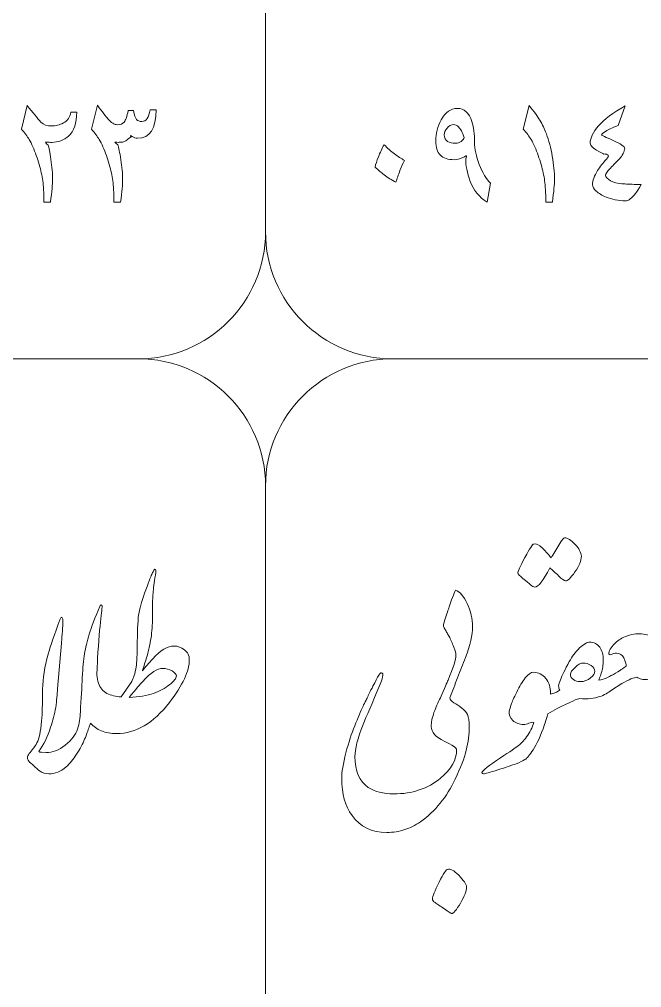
# Model space of a CAD drawing. Header units: millimetres. Extents: x 62 to 462, y 96 to 456.
# Drawn here: x 117.47 to 129.7, y 303.93 to 322.98 of the extents above; entities that cross this region are included whole.
import ezdxf

# ---------------------------------------------------------------- set-up
doc = ezdxf.new("R2010")
doc.units = ezdxf.units.MM
doc.header["$MEASUREMENT"] = 0
doc.layers.add('Layer 1', color=7, linetype='Continuous')

msp = doc.modelspace()

# ---------------------------------------------------------------- linework, layer by layer
at = {"layer": 'Layer 1', "color": 250, "lineweight": 18}
for points, knots in [([(104.8067, 336.3033), (104.8067, 336.3033), (119.8067, 336.3033), (119.8067, 336.3033), (121.1837, 336.3033), (122.3067, 335.1803), (122.3067, 333.8033), (122.3067, 333.8033), (122.3067, 318.8033), (122.3067, 318.8033), (122.3067, 317.4264), (121.1837, 316.3033), (119.8067, 316.3033), (119.8067, 316.3033), (104.8067, 316.3033), (104.8067, 316.3033), (103.4298, 316.3033), (102.3067, 317.4264), (102.3067, 318.8033), (102.3067, 318.8033), (102.3067, 333.8033), (102.3067, 333.8033), (102.3067, 335.1803), (103.4298, 336.3033), (104.8067, 336.3033)], [0, 0, 0, 0, 0.125, 0.125, 0.125, 0.25, 0.25, 0.25, 0.375, 0.375, 0.375, 0.5, 0.5, 0.5, 0.625, 0.625, 0.625, 0.75, 0.75, 0.75, 0.875, 0.875, 0.875, 1, 1, 1, 1]), ([(124.8067, 336.3033), (124.8067, 336.3033), (139.8067, 336.3033), (139.8067, 336.3033), (141.1837, 336.3033), (142.3067, 335.1803), (142.3067, 333.8033), (142.3067, 333.8033), (142.3067, 318.8033), (142.3067, 318.8033), (142.3067, 317.4264), (141.1837, 316.3033), (139.8067, 316.3033), (139.8067, 316.3033), (124.8067, 316.3033), (124.8067, 316.3033), (123.4298, 316.3033), (122.3067, 317.4264), (122.3067, 318.8033), (122.3067, 318.8033), (122.3067, 333.8033), (122.3067, 333.8033), (122.3067, 335.1803), (123.4298, 336.3033), (124.8067, 336.3033)], [0, 0, 0, 0, 0.125, 0.125, 0.125, 0.25, 0.25, 0.25, 0.375, 0.375, 0.375, 0.5, 0.5, 0.5, 0.625, 0.625, 0.625, 0.75, 0.75, 0.75, 0.875, 0.875, 0.875, 1, 1, 1, 1]), ([(104.8067, 316.3033), (104.8067, 316.3033), (119.8067, 316.3033), (119.8067, 316.3033), (121.1837, 316.3033), (122.3067, 315.1803), (122.3067, 313.8033), (122.3067, 313.8033), (122.3067, 298.8033), (122.3067, 298.8033), (122.3067, 297.4264), (121.1837, 296.3033), (119.8067, 296.3033), (119.8067, 296.3033), (104.8067, 296.3033), (104.8067, 296.3033), (103.4298, 296.3033), (102.3067, 297.4264), (102.3067, 298.8033), (102.3067, 298.8033), (102.3067, 313.8033), (102.3067, 313.8033), (102.3067, 315.1803), (103.4298, 316.3033), (104.8067, 316.3033)], [0, 0, 0, 0, 0.125, 0.125, 0.125, 0.25, 0.25, 0.25, 0.375, 0.375, 0.375, 0.5, 0.5, 0.5, 0.625, 0.625, 0.625, 0.75, 0.75, 0.75, 0.875, 0.875, 0.875, 1, 1, 1, 1]), ([(124.8067, 316.3033), (124.8067, 316.3033), (139.8067, 316.3033), (139.8067, 316.3033), (141.1837, 316.3033), (142.3067, 315.1803), (142.3067, 313.8033), (142.3067, 313.8033), (142.3067, 298.8033), (142.3067, 298.8033), (142.3067, 297.4264), (141.1837, 296.3033), (139.8067, 296.3033), (139.8067, 296.3033), (124.8067, 296.3033), (124.8067, 296.3033), (123.4298, 296.3033), (122.3067, 297.4264), (122.3067, 298.8033), (122.3067, 298.8033), (122.3067, 313.8033), (122.3067, 313.8033), (122.3067, 315.1803), (123.4298, 316.3033), (124.8067, 316.3033)], [0, 0, 0, 0, 0.125, 0.125, 0.125, 0.25, 0.25, 0.25, 0.375, 0.375, 0.375, 0.5, 0.5, 0.5, 0.625, 0.625, 0.625, 0.75, 0.75, 0.75, 0.875, 0.875, 0.875, 1, 1, 1, 1]), ([(127.2684, 312.0841), (127.2684, 312.1147), (127.3154, 312.217), (127.4095, 312.3945), (127.5036, 312.5709), (127.5612, 312.6591), (127.5812, 312.6591), (127.62, 312.6756), (127.6776, 312.6474), (127.7517, 312.5756), (127.827, 312.5027), (127.8834, 312.4392), (127.9222, 312.3839), (127.9681, 312.4592), (128.0198, 312.545), (128.0763, 312.6391), (128.1327, 312.7332), (128.1692, 312.7802), (128.188, 312.7802), (128.2456, 312.7802), (128.3138, 312.7379), (128.3926, 312.6544), (128.4726, 312.5709), (128.5137, 312.4921), (128.5184, 312.418), (128.5184, 312.331), (128.4761, 312.2275), (128.3914, 312.1088), (128.3079, 311.9912), (128.2479, 311.9324), (128.208, 311.9324), (128.1833, 311.9324), (128.1374, 311.9665), (128.0704, 312.0323), (128.0045, 312.0994), (127.9457, 312.1511), (127.8952, 312.1876), (127.7705, 311.9371), (127.6717, 311.8124), (127.5988, 311.8124), (127.58, 311.8124), (127.5542, 311.8266), (127.5189, 311.8571), (127.4871, 311.8842), (127.4377, 311.9253), (127.3695, 311.9806), (127.3013, 312.0359), (127.2684, 312.07), (127.2684, 312.0841)], [0, 0, 0, 0, 0.0625, 0.0625, 0.0625, 0.125, 0.125, 0.125, 0.1875, 0.1875, 0.1875, 0.25, 0.25, 0.25, 0.3125, 0.3125, 0.3125, 0.375, 0.375, 0.375, 0.4375, 0.4375, 0.4375, 0.5, 0.5, 0.5, 0.5625, 0.5625, 0.5625, 0.625, 0.625, 0.625, 0.6875, 0.6875, 0.6875, 0.75, 0.75, 0.75, 0.8125, 0.8125, 0.8125, 0.875, 0.875, 0.875, 0.9375, 0.9375, 0.9375, 1, 1, 1, 1]), ([(118.9892, 310.0833), (118.9943, 310.0275), (119.0045, 309.9738), (119.0195, 309.9216), (119.0501, 309.8275), (119.1065, 309.7593), (119.1889, 309.7193), (119.2712, 309.6793), (119.3641, 309.6558), (119.4676, 309.6487), (119.4676, 309.6487), (119.6745, 309.9521), (119.6745, 309.9521), (119.7086, 310.0098), (119.7392, 310.1074), (119.7639, 310.2449), (119.7756, 310.3202), (119.7827, 310.4872), (119.7851, 310.7424), (119.7874, 310.9987), (119.798, 311.1892), (119.8192, 311.3127), (119.8427, 311.4279), (119.8874, 311.5761), (119.9532, 311.7584), (120.0202, 311.9418), (120.0614, 312.0476), (120.0755, 312.0759), (120.0908, 312.1041), (120.1026, 312.1276), (120.112, 312.1464), (120.1237, 312.1652), (120.1343, 312.1687), (120.1425, 312.1582), (120.1519, 312.1476), (120.1543, 312.1299), (120.1496, 312.1041), (120.1249, 311.95), (120.1073, 311.8254), (120.0979, 311.7278), (120.0896, 311.6302), (120.0849, 311.5373), (120.0861, 311.4491), (120.0873, 311.3609), (120.0861, 311.2468), (120.0814, 311.1069), (120.0767, 310.967), (120.0626, 310.8376), (120.0391, 310.72), (120.0167, 310.6012), (119.9885, 310.4872), (119.9532, 310.3755), (119.9191, 310.2649), (119.8956, 310.1944), (119.885, 310.1638), (119.9403, 310.2332), (120.0073, 310.312), (120.0884, 310.4025), (120.2413, 310.5683), (120.3812, 310.6506), (120.5047, 310.6506), (120.58, 310.6506), (120.6494, 310.6259), (120.7117, 310.5777), (120.7752, 310.5319), (120.8081, 310.4672), (120.8081, 310.3813), (120.8081, 310.1603), (120.6776, 309.8816), (120.4189, 309.5429), (120.1014, 309.1337), (119.7545, 308.9291), (119.3782, 308.9291), (119.1515, 308.9291), (118.9798, 308.9978), (118.8622, 309.1361), (118.8537, 309.1085), (118.8454, 309.0834), (118.8372, 309.0608), (118.8172, 308.9926), (118.7878, 308.9115), (118.749, 308.8186), (118.7114, 308.7257), (118.6585, 308.6269), (118.5915, 308.5234), (118.5233, 308.4199), (118.4551, 308.3364), (118.3857, 308.2718), (118.2787, 308.1789), (118.1646, 308.1342), (118.0447, 308.1365), (117.9835, 308.1389), (117.9271, 308.1553), (117.8765, 308.1859), (117.8283, 308.2177), (117.7836, 308.2576), (117.7425, 308.3035), (117.7048, 308.3329), (117.6825, 308.3529), (117.6731, 308.3611), (117.6413, 308.3917), (117.6249, 308.4223), (117.6249, 308.454), (117.6249, 308.4775), (117.6366, 308.5046), (117.659, 308.534), (117.6825, 308.5634), (117.7083, 308.5975), (117.7389, 308.6339), (117.7519, 308.6516), (117.7707, 308.6798), (117.793, 308.7163), (117.8165, 308.7527), (117.8365, 308.8021), (117.8542, 308.8632), (117.8706, 308.9232), (117.8859, 309.0032), (117.8965, 309.102), (117.9059, 309.2007), (117.9118, 309.2866), (117.9141, 309.3571), (117.9141, 309.3571), (117.9212, 309.5712), (117.9212, 309.5712), (117.9235, 309.6441), (117.9235, 309.7217), (117.9212, 309.8016), (117.9259, 310.0133), (117.9623, 310.2426), (118.0317, 310.4907), (118.0799, 310.6589), (118.1564, 310.8847), (118.2622, 311.1692), (118.2693, 311.1881), (118.2763, 311.1998), (118.2834, 311.2069), (118.2893, 311.2139), (118.2951, 311.2174), (118.2998, 311.2174), (118.3163, 311.2151), (118.3234, 311.1716), (118.321, 311.0869), (118.3187, 311.0458), (118.314, 310.9787), (118.3069, 310.887), (118.2998, 310.7929), (118.2951, 310.733), (118.2928, 310.7083), (118.2928, 310.7083), (118.2175, 309.8122), (118.2175, 309.8122), (118.2128, 309.704), (118.1999, 309.5817), (118.1799, 309.443), (118.1564, 309.3101), (118.1235, 309.1807), (118.0799, 309.0537), (118.02, 308.868), (117.9424, 308.708), (117.8483, 308.5751), (117.853, 308.5657), (117.8718, 308.561), (117.9036, 308.561), (117.9036, 308.561), (117.9906, 308.5575), (117.9906, 308.5575), (118.1164, 308.5528), (118.2422, 308.601), (118.3692, 308.701), (118.495, 308.8009), (118.5762, 308.9068), (118.6103, 309.0173), (118.6444, 309.129), (118.6632, 309.2407), (118.6656, 309.3536), (118.6808, 309.6135), (118.6938, 309.8393), (118.7032, 310.0309), (118.7126, 310.2226), (118.7267, 310.3778), (118.7467, 310.4978), (118.7655, 310.6166), (118.7973, 310.7471), (118.8408, 310.887), (118.8843, 311.0269), (118.9537, 311.208), (119.0477, 311.4315), (119.0618, 311.4538), (119.0736, 311.4632), (119.0854, 311.4585), (119.0971, 311.4538), (119.0924, 311.3644), (119.0701, 311.1881), (119.0477, 311.0128), (119.0254, 310.753), (119.003, 310.4084), (119.0007, 310.3188), (118.9961, 310.2108), (118.9892, 310.0833)], [0, 0, 0, 0, 0.0151515, 0.0151515, 0.0151515, 0.030303, 0.030303, 0.030303, 0.0454545, 0.0454545, 0.0454545, 0.0606061, 0.0606061, 0.0606061, 0.0757576, 0.0757576, 0.0757576, 0.0909091, 0.0909091, 0.0909091, 0.1060606, 0.1060606, 0.1060606, 0.1212121, 0.1212121, 0.1212121, 0.1363636, 0.1363636, 0.1363636, 0.1515152, 0.1515152, 0.1515152, 0.1666667, 0.1666667, 0.1666667, 0.1818182, 0.1818182, 0.1818182, 0.1969697, 0.1969697, 0.1969697, 0.2121212, 0.2121212, 0.2121212, 0.2272727, 0.2272727, 0.2272727, 0.2424242, 0.2424242, 0.2424242, 0.2575758, 0.2575758, 0.2575758, 0.2727273, 0.2727273, 0.2727273, 0.2878788, 0.2878788, 0.2878788, 0.3030303, 0.3030303, 0.3030303, 0.3181818, 0.3181818, 0.3181818, 0.3333333, 0.3333333, 0.3333333, 0.3484848, 0.3484848, 0.3484848, 0.3636364, 0.3636364, 0.3636364, 0.3787879, 0.3787879, 0.3787879, 0.3939394, 0.3939394, 0.3939394, 0.4090909, 0.4090909, 0.4090909, 0.4242424, 0.4242424, 0.4242424, 0.4393939, 0.4393939, 0.4393939, 0.4545455, 0.4545455, 0.4545455, 0.469697, 0.469697, 0.469697, 0.4848485, 0.4848485, 0.4848485, 0.5, 0.5, 0.5, 0.5151515, 0.5151515, 0.5151515, 0.530303, 0.530303, 0.530303, 0.5454545, 0.5454545, 0.5454545, 0.5606061, 0.5606061, 0.5606061, 0.5757576, 0.5757576, 0.5757576, 0.5909091, 0.5909091, 0.5909091, 0.6060606, 0.6060606, 0.6060606, 0.6212121, 0.6212121, 0.6212121, 0.6363636, 0.6363636, 0.6363636, 0.6515152, 0.6515152, 0.6515152, 0.6666667, 0.6666667, 0.6666667, 0.6818182, 0.6818182, 0.6818182, 0.6969697, 0.6969697, 0.6969697, 0.7121212, 0.7121212, 0.7121212, 0.7272727, 0.7272727, 0.7272727, 0.7424242, 0.7424242, 0.7424242, 0.7575758, 0.7575758, 0.7575758, 0.7727273, 0.7727273, 0.7727273, 0.7878788, 0.7878788, 0.7878788, 0.8030303, 0.8030303, 0.8030303, 0.8181818, 0.8181818, 0.8181818, 0.8333333, 0.8333333, 0.8333333, 0.8484848, 0.8484848, 0.8484848, 0.8636364, 0.8636364, 0.8636364, 0.8787879, 0.8787879, 0.8787879, 0.8939394, 0.8939394, 0.8939394, 0.9090909, 0.9090909, 0.9090909, 0.9242424, 0.9242424, 0.9242424, 0.9393939, 0.9393939, 0.9393939, 0.9545455, 0.9545455, 0.9545455, 0.969697, 0.969697, 0.969697, 0.9848485, 0.9848485, 0.9848485, 1, 1, 1, 1]), ([(126.0655, 308.6092), (126.0655, 308.6481), (125.9831, 308.7057), (125.8173, 308.7809), (125.6492, 308.8597), (125.5657, 308.955), (125.5657, 309.0679), (125.5657, 309.1478), (125.5833, 309.2395), (125.6198, 309.3418), (125.6551, 309.443), (125.6974, 309.5406), (125.748, 309.6323), (125.748, 309.6323), (125.7492, 309.6344), (125.7492, 309.6344), (125.7492, 309.6344), (125.7491, 309.6347), (125.7491, 309.6347), (125.8267, 309.8181), (125.8761, 309.9345), (125.8973, 309.9827), (126.0008, 310.2238), (126.0525, 310.3884), (126.0525, 310.4755), (126.0525, 310.5049), (126.0384, 310.5566), (126.0102, 310.6307), (125.9784, 310.7106), (125.9478, 310.7812), (125.9173, 310.84), (125.9043, 310.8635), (125.8902, 310.8859), (125.8761, 310.9094), (125.862, 310.9329), (125.8502, 310.9552), (125.8385, 310.9788), (125.8103, 311.0199), (125.7997, 311.0517), (125.8044, 311.0752), (125.8244, 311.1387), (125.8432, 311.1963), (125.8596, 311.2469), (125.8749, 311.2974), (125.8902, 311.3409), (125.9043, 311.3774), (125.9655, 311.562), (126.0125, 311.6855), (126.0454, 311.7502), (126.1231, 311.7243), (126.1995, 311.6373), (126.2724, 311.4879), (126.3418, 311.3386), (126.3759, 311.1857), (126.3759, 311.0305), (126.3759, 310.8694), (126.3312, 310.6671), (126.2418, 310.4237), (126.1889, 310.2932), (126.136, 310.1615), (126.0842, 310.0286), (126.0325, 309.8969), (125.9819, 309.7652), (125.9314, 309.6347), (125.9314, 309.6347), (125.9311, 309.6341), (125.9311, 309.6341), (125.9311, 309.6341), (125.9314, 309.6323), (125.9314, 309.6323), (125.9314, 309.6006), (125.9573, 309.5676), (126.009, 309.5359), (126.0607, 309.5041), (126.1125, 309.4688), (126.1654, 309.4312), (126.2183, 309.3924), (126.256, 309.3501), (126.2795, 309.3019), (126.3018, 309.249), (126.3136, 309.1713), (126.3136, 309.0679), (126.3136, 308.9162), (126.2936, 308.7609), (126.2548, 308.6022), (126.216, 308.4481), (126.1431, 308.2576), (126.0372, 308.0307), (125.8702, 307.6791), (125.6433, 307.3992), (125.3552, 307.1899), (125.2505, 307.1229), (125.1471, 307.0723), (125.0459, 307.0382), (124.9354, 307.0018), (124.8166, 306.9829), (124.6908, 306.9829), (124.3945, 306.9829), (124.1675, 307.0935), (124.0088, 307.3134), (123.8735, 307.5015), (123.8053, 307.7438), (123.8053, 308.0377), (123.8053, 308.1683), (123.8324, 308.3388), (123.8876, 308.5505), (123.9429, 308.7551), (124.0005, 308.9315), (124.0605, 309.0808), (124.1252, 309.2348), (124.1793, 309.3654), (124.2251, 309.47), (124.2392, 309.4959), (124.2592, 309.5347), (124.2839, 309.5864), (124.3098, 309.637), (124.3415, 309.7052), (124.3804, 309.7875), (124.4086, 309.8381), (124.4333, 309.8839), (124.4544, 309.9251), (124.4768, 309.9663), (124.4944, 310.0039), (124.5085, 310.0356), (124.5426, 310.098), (124.5685, 310.1274), (124.5873, 310.125), (124.6132, 310.1203), (124.6191, 310.0944), (124.6085, 310.0462), (124.5967, 309.9886), (124.5814, 309.9392), (124.5638, 309.8981), (124.4003, 309.5206), (124.2875, 309.2584), (124.2251, 309.109), (124.1181, 308.835), (124.064, 308.6245), (124.064, 308.4752), (124.064, 308.1918), (124.151, 307.9907), (124.3251, 307.8684), (124.4544, 307.7837), (124.6202, 307.7414), (124.8249, 307.7414), (125.1929, 307.7414), (125.4998, 307.8449), (125.748, 308.0507), (125.9596, 308.2282), (126.0655, 308.414), (126.0655, 308.6092)], [0, 0, 0, 0, 0.02, 0.02, 0.02, 0.04, 0.04, 0.04, 0.06, 0.06, 0.06, 0.08, 0.08, 0.08, 0.1, 0.1, 0.1, 0.12, 0.12, 0.12, 0.14, 0.14, 0.14, 0.16, 0.16, 0.16, 0.18, 0.18, 0.18, 0.2, 0.2, 0.2, 0.22, 0.22, 0.22, 0.24, 0.24, 0.24, 0.26, 0.26, 0.26, 0.28, 0.28, 0.28, 0.3, 0.3, 0.3, 0.32, 0.32, 0.32, 0.34, 0.34, 0.34, 0.36, 0.36, 0.36, 0.38, 0.38, 0.38, 0.4, 0.4, 0.4, 0.42, 0.42, 0.42, 0.44, 0.44, 0.44, 0.46, 0.46, 0.46, 0.48, 0.48, 0.48, 0.5, 0.5, 0.5, 0.52, 0.52, 0.52, 0.54, 0.54, 0.54, 0.56, 0.56, 0.56, 0.58, 0.58, 0.58, 0.6, 0.6, 0.6, 0.62, 0.62, 0.62, 0.64, 0.64, 0.64, 0.66, 0.66, 0.66, 0.68, 0.68, 0.68, 0.7, 0.7, 0.7, 0.72, 0.72, 0.72, 0.74, 0.74, 0.74, 0.76, 0.76, 0.76, 0.78, 0.78, 0.78, 0.8, 0.8, 0.8, 0.82, 0.82, 0.82, 0.84, 0.84, 0.84, 0.86, 0.86, 0.86, 0.88, 0.88, 0.88, 0.9, 0.9, 0.9, 0.92, 0.92, 0.92, 0.94, 0.94, 0.94, 0.96, 0.96, 0.96, 0.98, 0.98, 0.98, 1, 1, 1, 1]), ([(130.1965, 310.4343), (130.2517, 310.4731), (130.2988, 310.5213), (130.3376, 310.5789), (130.3787, 310.6366), (130.3999, 310.6942), (130.3999, 310.7518), (130.3999, 310.7518), (130.3999, 310.9788), (130.3999, 310.9788), (130.3999, 311.034), (130.4093, 311.0952), (130.427, 311.161), (130.4599, 311.2527), (130.4928, 311.3374), (130.5269, 311.4127), (130.5269, 311.4127), (130.668, 311.7537), (130.668, 311.7537), (130.6704, 311.7702), (130.6821, 311.789), (130.7033, 311.809), (130.7127, 311.809), (130.7162, 311.7854), (130.7162, 311.7372), (130.7162, 311.7372), (130.7104, 311.4926), (130.7104, 311.4926), (130.7104, 311.4926), (130.6962, 311.1963), (130.6962, 311.1963), (130.6962, 311.0928), (130.6751, 310.9752), (130.6339, 310.8447), (130.5951, 310.713), (130.5445, 310.5978), (130.4822, 310.4966), (130.3885, 310.3432), (130.2937, 310.2259), (130.1976, 310.146), (130.1976, 310.146), (130.1965, 310.1438), (130.1965, 310.1438), (130.1412, 310.1074), (130.0789, 310.0756), (130.0107, 310.0498), (129.9413, 310.0227), (129.8743, 310.0051), (129.8108, 309.9957), (129.7755, 309.9886), (129.739, 309.991), (129.7002, 310.0004), (129.6614, 310.011), (129.6308, 310.0227), (129.6108, 310.0368), (129.5826, 310.0368), (129.5438, 310.0251), (129.4933, 310.0027), (129.445, 309.9816), (129.3851, 309.9522), (129.3145, 309.9134), (129.3145, 309.9134), (129.1111, 309.7852), (129.1111, 309.7852), (129.1111, 309.7852), (129.1108, 309.7861), (129.1108, 309.7861), (129.0462, 309.7286), (128.9686, 309.6851), (128.8771, 309.6558), (128.7736, 309.6158), (128.6431, 309.6041), (128.4843, 309.617), (128.4514, 309.617), (128.3044, 309.5523), (128.0398, 309.4206), (128.0398, 309.4206), (127.8581, 309.3204), (127.8581, 309.3204), (127.8581, 309.3204), (127.8446, 309.2678), (127.8446, 309.2678), (127.8305, 309.2101), (127.8129, 309.1549), (127.7952, 309.1043), (127.7141, 308.8821), (127.64, 308.7174), (127.5706, 308.6116), (127.5024, 308.5058), (127.4483, 308.4411), (127.4095, 308.4152), (127.3696, 308.3905), (127.3119, 308.3635), (127.2331, 308.3341), (127.1555, 308.3059), (127.0368, 308.2659), (126.8768, 308.2141), (126.7169, 308.1624), (126.6228, 308.1365), (126.5923, 308.1365), (126.5746, 308.1365), (126.5652, 308.1412), (126.5652, 308.1506), (126.5464, 308.1753), (126.6417, 308.2588), (126.851, 308.3988), (127.0603, 308.5387), (127.1955, 308.6304), (127.2555, 308.6739), (127.3166, 308.7174), (127.379, 308.7809), (127.4413, 308.8656), (127.5048, 308.9491), (127.5518, 309.0443), (127.5812, 309.149), (127.5495, 309.1537), (127.5165, 309.1478), (127.4836, 309.1302), (127.4495, 309.1137), (127.4166, 309.1043), (127.3848, 309.1043), (127.3002, 309.1067), (127.2284, 309.1349), (127.1708, 309.1878), (127.1144, 309.2395), (127.0897, 309.2983), (127.0991, 309.363), (127.1085, 309.4018), (127.1214, 309.4477), (127.1391, 309.4994), (127.1555, 309.5512), (127.192, 309.6335), (127.2473, 309.7452), (127.3025, 309.8581), (127.3578, 309.951), (127.4142, 310.0239), (127.4707, 310.098), (127.5259, 310.1344), (127.5812, 310.1344), (127.6753, 310.1344), (127.7541, 310.0944), (127.8176, 310.0145), (127.8811, 309.9333), (127.9117, 309.8369), (127.9117, 309.7252), (127.9117, 309.7252), (127.9115, 309.7016), (127.9115, 309.7016), (127.9115, 309.7016), (127.9763, 309.724), (127.9763, 309.724), (128.0527, 309.7522), (128.0916, 309.7722), (128.0916, 309.7863), (128.0774, 309.8098), (128.0704, 309.8381), (128.0704, 309.8722), (128.0751, 309.9027), (128.0868, 309.9404), (128.1057, 309.9862), (128.1374, 310.0709), (128.1962, 310.1908), (128.2809, 310.3449), (128.3338, 310.446), (128.4008, 310.5354), (128.4843, 310.613), (128.5666, 310.6894), (128.6337, 310.7271), (128.6842, 310.7271), (128.7642, 310.7271), (128.83, 310.693), (128.8806, 310.6271), (128.9265, 310.5624), (128.9488, 310.4778), (128.9488, 310.3719), (128.9488, 310.2779), (128.9359, 310.1932), (128.91, 310.1191), (128.8829, 310.0439), (128.8665, 309.998), (128.8594, 309.9792), (128.8594, 309.9792), (128.9006, 309.9862), (128.9006, 309.9862), (128.99, 310.0086), (129.0605, 310.0391), (129.1111, 310.0756), (129.1111, 310.0756), (129.1132, 310.072), (129.1132, 310.072), (129.1543, 310.0933), (129.2123, 310.1282), (129.2863, 310.178), (129.3028, 310.1874), (129.3404, 310.2144), (129.4004, 310.2579), (129.4004, 310.2944), (129.3839, 310.3473), (129.3521, 310.4167), (129.318, 310.479), (129.271, 310.5096), (129.211, 310.5096), (129.1722, 310.5096), (129.1322, 310.5002), (129.0899, 310.4813), (129.0605, 310.4813), (129.0511, 310.5013), (129.0629, 310.5401), (129.0723, 310.5684), (129.0923, 310.6025), (129.1252, 310.6436), (129.1758, 310.7083), (129.2381, 310.7624), (129.3145, 310.8059), (129.3627, 310.8318), (129.4121, 310.8506), (129.4627, 310.8647), (129.525, 310.8835), (129.5767, 310.8929), (129.6214, 310.8929), (129.7261, 310.8929), (129.8249, 310.8741), (129.9178, 310.8376), (130.0048, 310.8035), (130.0483, 310.7436), (130.0483, 310.6577), (130.0483, 310.6283), (130.0377, 310.5919), (130.0177, 310.5484), (130.006, 310.5225), (129.9954, 310.499), (129.9848, 310.479), (129.9742, 310.4578), (129.9554, 310.4237), (129.9272, 310.3755), (129.9436, 310.3614), (129.9824, 310.3602), (130.0448, 310.3696), (130.1071, 310.3802), (130.1576, 310.4014), (130.1965, 310.4343)], [0, 0, 0, 0, 0.0125, 0.0125, 0.0125, 0.025, 0.025, 0.025, 0.0375, 0.0375, 0.0375, 0.05, 0.05, 0.05, 0.0625, 0.0625, 0.0625, 0.075, 0.075, 0.075, 0.0875, 0.0875, 0.0875, 0.1, 0.1, 0.1, 0.1125, 0.1125, 0.1125, 0.125, 0.125, 0.125, 0.1375, 0.1375, 0.1375, 0.15, 0.15, 0.15, 0.1625, 0.1625, 0.1625, 0.175, 0.175, 0.175, 0.1875, 0.1875, 0.1875, 0.2, 0.2, 0.2, 0.2125, 0.2125, 0.2125, 0.225, 0.225, 0.225, 0.2375, 0.2375, 0.2375, 0.25, 0.25, 0.25, 0.2625, 0.2625, 0.2625, 0.275, 0.275, 0.275, 0.2875, 0.2875, 0.2875, 0.3, 0.3, 0.3, 0.3125, 0.3125, 0.3125, 0.325, 0.325, 0.325, 0.3375, 0.3375, 0.3375, 0.35, 0.35, 0.35, 0.3625, 0.3625, 0.3625, 0.375, 0.375, 0.375, 0.3875, 0.3875, 0.3875, 0.4, 0.4, 0.4, 0.4125, 0.4125, 0.4125, 0.425, 0.425, 0.425, 0.4375, 0.4375, 0.4375, 0.45, 0.45, 0.45, 0.4625, 0.4625, 0.4625, 0.475, 0.475, 0.475, 0.4875, 0.4875, 0.4875, 0.5, 0.5, 0.5, 0.5125, 0.5125, 0.5125, 0.525, 0.525, 0.525, 0.5375, 0.5375, 0.5375, 0.55, 0.55, 0.55, 0.5625, 0.5625, 0.5625, 0.575, 0.575, 0.575, 0.5875, 0.5875, 0.5875, 0.6, 0.6, 0.6, 0.6125, 0.6125, 0.6125, 0.625, 0.625, 0.625, 0.6375, 0.6375, 0.6375, 0.65, 0.65, 0.65, 0.6625, 0.6625, 0.6625, 0.675, 0.675, 0.675, 0.6875, 0.6875, 0.6875, 0.7, 0.7, 0.7, 0.7125, 0.7125, 0.7125, 0.725, 0.725, 0.725, 0.7375, 0.7375, 0.7375, 0.75, 0.75, 0.75, 0.7625, 0.7625, 0.7625, 0.775, 0.775, 0.775, 0.7875, 0.7875, 0.7875, 0.8, 0.8, 0.8, 0.8125, 0.8125, 0.8125, 0.825, 0.825, 0.825, 0.8375, 0.8375, 0.8375, 0.85, 0.85, 0.85, 0.8625, 0.8625, 0.8625, 0.875, 0.875, 0.875, 0.8875, 0.8875, 0.8875, 0.9, 0.9, 0.9, 0.9125, 0.9125, 0.9125, 0.925, 0.925, 0.925, 0.9375, 0.9375, 0.9375, 0.95, 0.95, 0.95, 0.9625, 0.9625, 0.9625, 0.975, 0.975, 0.975, 0.9875, 0.9875, 0.9875, 1, 1, 1, 1]), ([(120.5529, 310.0638), (120.5529, 310.0932), (120.5259, 310.125), (120.4706, 310.1603), (120.4106, 310.1944), (120.3507, 310.212), (120.2907, 310.212), (120.1813, 310.2167), (120.0473, 310.1297), (119.8921, 309.9533), (119.845, 309.9051), (119.7568, 309.8004), (119.6263, 309.6393), (119.8192, 309.6487), (119.9779, 309.6758), (120.1037, 309.7193), (120.2284, 309.7628), (120.3342, 309.8204), (120.4189, 309.891), (120.5082, 309.9627), (120.5529, 310.0203), (120.5529, 310.0638)], [0, 0, 0, 0, 0.1428571, 0.1428571, 0.1428571, 0.2857143, 0.2857143, 0.2857143, 0.4285714, 0.4285714, 0.4285714, 0.5714286, 0.5714286, 0.5714286, 0.7142857, 0.7142857, 0.7142857, 0.8571429, 0.8571429, 0.8571429, 1, 1, 1, 1]), ([(128.7806, 310.1556), (128.7806, 310.1944), (128.7571, 310.232), (128.7113, 310.2685), (128.6607, 310.3014), (128.609, 310.3167), (128.556, 310.3167), (128.5055, 310.3167), (128.4514, 310.2884), (128.3949, 310.2308), (128.3326, 310.1756), (128.302, 310.132), (128.302, 310.1003), (128.302, 310.0497), (128.322, 310.0121), (128.3632, 309.9898), (128.3985, 309.9639), (128.4408, 309.9521), (128.4914, 309.9521), (128.576, 309.9521), (128.6466, 309.9756), (128.7007, 310.0239), (128.7536, 310.0721), (128.7806, 310.1156), (128.7806, 310.1556)], [0, 0, 0, 0, 0.125, 0.125, 0.125, 0.25, 0.25, 0.25, 0.375, 0.375, 0.375, 0.5, 0.5, 0.5, 0.625, 0.625, 0.625, 0.75, 0.75, 0.75, 0.875, 0.875, 0.875, 1, 1, 1, 1]), ([(125.5904, 305.673), (125.5904, 305.6483), (125.608, 305.6236), (125.6421, 305.6013), (125.6809, 305.573), (125.7409, 305.533), (125.8232, 305.479), (125.9043, 305.4249), (125.9525, 305.3943), (125.9655, 305.3872), (126.0031, 305.3872), (126.0607, 305.4566), (126.1419, 305.5942), (126.2218, 305.7318), (126.2618, 305.8376), (126.2618, 305.9105), (126.2548, 305.9658), (126.203, 306.0422), (126.1066, 306.1398), (126.0102, 306.2374), (125.9373, 306.2762), (125.8867, 306.2551), (125.8608, 306.2551), (125.8056, 306.1716), (125.7197, 306.0022), (125.6339, 305.8329), (125.5904, 305.7235), (125.5904, 305.673)], [0, 0, 0, 0, 0.1111111, 0.1111111, 0.1111111, 0.2222222, 0.2222222, 0.2222222, 0.3333333, 0.3333333, 0.3333333, 0.4444444, 0.4444444, 0.4444444, 0.5555556, 0.5555556, 0.5555556, 0.6666667, 0.6666667, 0.6666667, 0.7777778, 0.7777778, 0.7777778, 0.8888889, 0.8888889, 0.8888889, 1, 1, 1, 1])]:
    msp.add_open_spline(points, degree=3, knots=knots, dxfattribs=at)
at = {"layer": 'Layer 1', "color": 250, "lineweight": 9}
for points, knots in [([(118.0951, 320.8859), (118.1815, 320.8859), (118.2597, 320.9059), (118.3308, 320.9447), (118.4125, 320.9893), (118.4625, 321.0593), (118.4807, 321.1545), (118.4807, 321.1545), (118.5948, 321.1545), (118.5948, 321.1545), (118.5948, 320.9435), (118.5401, 320.7877), (118.4308, 320.6877), (118.3414, 320.6054), (118.2327, 320.5637), (118.1057, 320.5637), (118.1057, 320.5637), (118.0798, 320.5637), (118.0798, 320.5637), (118.0428, 320.5637), (118.0128, 320.5649), (117.9893, 320.5672), (117.9658, 320.5696), (117.981, 320.549), (118.0351, 320.5055), (118.0463, 320.4655), (118.0633, 320.3726), (118.0857, 320.2274), (118.108, 320.0822), (118.1192, 319.9523), (118.1192, 319.8388), (118.1192, 319.7436), (118.1057, 319.5925), (118.078, 319.3862), (118.078, 319.3862), (117.9469, 319.3862), (117.9469, 319.3862), (117.9469, 319.5696), (117.9399, 319.7107), (117.9258, 319.8089), (117.9111, 319.907), (117.8882, 320.0123), (117.8558, 320.1246), (117.82, 320.2486), (117.7788, 320.3668), (117.7318, 320.4779), (117.7088, 320.5296), (117.6842, 320.5766), (117.6577, 320.619), (117.6201, 320.6825), (117.5695, 320.7506), (117.506, 320.8241), (117.506, 320.8241), (117.6213, 321.2874), (117.6213, 321.2874), (117.7294, 321.1539), (117.817, 321.0452), (117.8852, 320.9599), (117.9446, 320.9106), (118.0145, 320.8859), (118.0951, 320.8859)], [0, 0, 0, 0, 0.05, 0.05, 0.05, 0.1, 0.1, 0.1, 0.15, 0.15, 0.15, 0.2, 0.2, 0.2, 0.25, 0.25, 0.25, 0.3, 0.3, 0.3, 0.35, 0.35, 0.35, 0.4, 0.4, 0.4, 0.45, 0.45, 0.45, 0.5, 0.5, 0.5, 0.55, 0.55, 0.55, 0.6, 0.6, 0.6, 0.65, 0.65, 0.65, 0.7, 0.7, 0.7, 0.75, 0.75, 0.75, 0.8, 0.8, 0.8, 0.85, 0.85, 0.85, 0.9, 0.9, 0.9, 0.95, 0.95, 0.95, 1, 1, 1, 1]), ([(119.8746, 320.974), (119.9605, 320.974), (120.0151, 321.0516), (120.0381, 321.2063), (120.0381, 321.2063), (120.1539, 321.2063), (120.1539, 321.2063), (120.1539, 320.833), (120.0328, 320.6466), (119.7918, 320.6466), (119.7541, 320.6466), (119.7183, 320.6584), (119.6842, 320.6819), (119.6507, 320.7054), (119.643, 320.7007), (119.663, 320.6672), (119.6642, 320.673), (119.6413, 320.6572), (119.5936, 320.619), (119.5513, 320.5837), (119.5084, 320.5655), (119.4649, 320.5655), (119.459, 320.5655), (119.452, 320.5655), (119.4431, 320.5649), (119.4343, 320.5643), (119.4243, 320.5637), (119.4132, 320.5637), (119.3926, 320.5637), (119.372, 320.5661), (119.352, 320.5702), (119.332, 320.5743), (119.3491, 320.5566), (119.4043, 320.5173), (119.4196, 320.4649), (119.4384, 320.3668), (119.462, 320.2227), (119.4855, 320.0793), (119.4972, 319.9511), (119.4972, 319.8388), (119.4972, 319.7436), (119.4837, 319.5925), (119.4561, 319.3862), (119.4561, 319.3862), (119.325, 319.3862), (119.325, 319.3862), (119.325, 319.5696), (119.3179, 319.7107), (119.3038, 319.8089), (119.2891, 319.907), (119.2662, 320.0123), (119.2339, 320.1246), (119.1986, 320.2486), (119.1568, 320.3668), (119.1098, 320.4779), (119.0869, 320.5296), (119.0622, 320.5766), (119.0357, 320.619), (118.9981, 320.6825), (118.9476, 320.7506), (118.8841, 320.8241), (118.8841, 320.8241), (119.0016, 321.2927), (119.0016, 321.2927), (119.1016, 321.1592), (119.1704, 321.0699), (119.208, 321.024), (119.2738, 320.9482), (119.3338, 320.91), (119.3891, 320.91), (119.452, 320.91), (119.4984, 320.9282), (119.5284, 320.9635), (119.5572, 320.9981), (119.5831, 321.0734), (119.606, 321.1892), (119.606, 321.1892), (119.713, 321.1892), (119.713, 321.1892), (119.7288, 321.0975), (119.7482, 321.0387), (119.7712, 321.0128), (119.7941, 320.987), (119.8288, 320.974), (119.8746, 320.974)], [0, 0, 0, 0, 0.0357143, 0.0357143, 0.0357143, 0.0714286, 0.0714286, 0.0714286, 0.1071429, 0.1071429, 0.1071429, 0.1428571, 0.1428571, 0.1428571, 0.1785714, 0.1785714, 0.1785714, 0.2142857, 0.2142857, 0.2142857, 0.25, 0.25, 0.25, 0.2857143, 0.2857143, 0.2857143, 0.3214286, 0.3214286, 0.3214286, 0.3571429, 0.3571429, 0.3571429, 0.3928571, 0.3928571, 0.3928571, 0.4285714, 0.4285714, 0.4285714, 0.4642857, 0.4642857, 0.4642857, 0.5, 0.5, 0.5, 0.5357143, 0.5357143, 0.5357143, 0.5714286, 0.5714286, 0.5714286, 0.6071429, 0.6071429, 0.6071429, 0.6428571, 0.6428571, 0.6428571, 0.6785714, 0.6785714, 0.6785714, 0.7142857, 0.7142857, 0.7142857, 0.75, 0.75, 0.75, 0.7857143, 0.7857143, 0.7857143, 0.8214286, 0.8214286, 0.8214286, 0.8571429, 0.8571429, 0.8571429, 0.8928571, 0.8928571, 0.8928571, 0.9285714, 0.9285714, 0.9285714, 0.9642857, 0.9642857, 0.9642857, 1, 1, 1, 1]), ([(127.9897, 319.8388), (127.9897, 319.7436), (127.9762, 319.5925), (127.9486, 319.3862), (127.9486, 319.3862), (127.8175, 319.3862), (127.8175, 319.3862), (127.8175, 319.5696), (127.8104, 319.7107), (127.7963, 319.8089), (127.7816, 319.907), (127.7587, 320.0123), (127.7264, 320.1246), (127.6911, 320.2486), (127.6493, 320.3668), (127.6023, 320.4779), (127.5794, 320.5296), (127.5547, 320.5766), (127.5282, 320.619), (127.4906, 320.6825), (127.4401, 320.7506), (127.3766, 320.8241), (127.3766, 320.8241), (127.4924, 321.2856), (127.4924, 321.2856), (127.5853, 321.1745), (127.6552, 321.0781), (127.7028, 320.9981), (127.751, 320.9176), (127.7928, 320.8288), (127.8298, 320.7312), (127.8792, 320.6013), (127.918, 320.4538), (127.9468, 320.2892), (127.9756, 320.1246), (127.9897, 319.9746), (127.9897, 319.8388)], [0, 0, 0, 0, 0.0833333, 0.0833333, 0.0833333, 0.1666667, 0.1666667, 0.1666667, 0.25, 0.25, 0.25, 0.3333333, 0.3333333, 0.3333333, 0.4166667, 0.4166667, 0.4166667, 0.5, 0.5, 0.5, 0.5833333, 0.5833333, 0.5833333, 0.6666667, 0.6666667, 0.6666667, 0.75, 0.75, 0.75, 0.8333333, 0.8333333, 0.8333333, 0.9166667, 0.9166667, 0.9166667, 1, 1, 1, 1]), ([(129.6952, 319.7354), (129.6435, 319.646), (129.607, 319.5866), (129.5853, 319.5584), (129.5141, 319.4614), (129.4459, 319.4132), (129.3819, 319.4132), (129.3143, 319.4132), (129.2478, 319.4203), (129.1832, 319.4344), (129.1179, 319.4479), (129.0579, 319.4655), (129.0027, 319.4873), (128.9239, 319.5208), (128.8598, 319.559), (128.811, 319.6031), (128.7622, 319.6466), (128.7375, 319.6883), (128.7375, 319.7289), (128.7375, 319.8124), (128.7705, 319.9059), (128.8357, 320.0093), (128.8828, 320.0828), (128.9415, 320.1569), (129.0115, 320.2315), (129.0779, 320.3003), (129.0574, 320.335), (128.9498, 320.335), (128.9727, 320.3256), (128.9609, 320.3327), (128.9151, 320.3556), (128.7658, 320.4279), (128.6911, 320.4926), (128.6911, 320.5502), (128.6911, 320.6478), (128.7458, 320.7601), (128.8545, 320.8876), (128.9686, 321.0199), (129.1438, 321.151), (129.3801, 321.2803), (129.3801, 321.2803), (129.239, 320.8929), (129.239, 320.8929), (129.1632, 320.87), (129.0903, 320.8377), (129.0209, 320.7959), (128.9515, 320.7536), (128.9168, 320.726), (128.9168, 320.7118), (128.9168, 320.7019), (128.9927, 320.6642), (129.1444, 320.6002), (129.2954, 320.5361), (129.3713, 320.4814), (129.3713, 320.4367), (129.3713, 320.4179), (129.3601, 320.3867), (129.3378, 320.3427), (129.3154, 320.2986), (129.2943, 320.2668), (129.2749, 320.2468), (129.2131, 320.1828), (129.1514, 320.1193), (129.0909, 320.0558), (129.025, 319.9846), (128.9927, 319.9394), (128.9927, 319.92), (128.9927, 319.9006), (129.0033, 319.8788), (129.0256, 319.8559), (129.0609, 319.8183), (129.1167, 319.7895), (129.1926, 319.7701), (129.2325, 319.7595), (129.2931, 319.7512), (129.373, 319.7448), (129.4536, 319.7389), (129.5612, 319.7354), (129.6952, 319.7354)], [0, 0, 0, 0, 0.0384615, 0.0384615, 0.0384615, 0.0769231, 0.0769231, 0.0769231, 0.1153846, 0.1153846, 0.1153846, 0.1538462, 0.1538462, 0.1538462, 0.1923077, 0.1923077, 0.1923077, 0.2307692, 0.2307692, 0.2307692, 0.2692308, 0.2692308, 0.2692308, 0.3076923, 0.3076923, 0.3076923, 0.3461538, 0.3461538, 0.3461538, 0.3846154, 0.3846154, 0.3846154, 0.4230769, 0.4230769, 0.4230769, 0.4615385, 0.4615385, 0.4615385, 0.5, 0.5, 0.5, 0.5384615, 0.5384615, 0.5384615, 0.5769231, 0.5769231, 0.5769231, 0.6153846, 0.6153846, 0.6153846, 0.6538462, 0.6538462, 0.6538462, 0.6923077, 0.6923077, 0.6923077, 0.7307692, 0.7307692, 0.7307692, 0.7692308, 0.7692308, 0.7692308, 0.8076923, 0.8076923, 0.8076923, 0.8461538, 0.8461538, 0.8461538, 0.8846154, 0.8846154, 0.8846154, 0.9230769, 0.9230769, 0.9230769, 0.9615385, 0.9615385, 0.9615385, 1, 1, 1, 1]), ([(126.7322, 319.7595), (126.7322, 319.7595), (126.667, 319.3844), (126.667, 319.3844), (126.5035, 319.4873), (126.3924, 319.6249), (126.3324, 319.7959), (126.2731, 319.967), (126.2431, 320.1151), (126.2431, 320.2404), (126.2754, 320.2997), (126.2678, 320.3139), (126.2207, 320.2815), (126.1602, 320.2427), (126.092, 320.2227), (126.0173, 320.2227), (125.8956, 320.2227), (125.8051, 320.2533), (125.7446, 320.3133), (125.684, 320.3738), (125.654, 320.4655), (125.654, 320.5884), (125.654, 320.736), (125.6893, 320.8747), (125.7593, 321.0034), (125.8427, 321.1557), (125.9497, 321.2321), (126.0797, 321.2321), (126.2149, 321.2321), (126.3101, 321.1457), (126.3654, 320.9723), (126.4001, 320.8629), (126.4171, 320.7271), (126.4171, 320.5637), (126.4171, 320.4344), (126.4483, 320.2886), (126.5112, 320.1263), (126.5735, 319.9646), (126.6476, 319.8424), (126.7322, 319.7595)], [0, 0, 0, 0, 0.0769231, 0.0769231, 0.0769231, 0.1538462, 0.1538462, 0.1538462, 0.2307692, 0.2307692, 0.2307692, 0.3076923, 0.3076923, 0.3076923, 0.3846154, 0.3846154, 0.3846154, 0.4615385, 0.4615385, 0.4615385, 0.5384615, 0.5384615, 0.5384615, 0.6153846, 0.6153846, 0.6153846, 0.6923077, 0.6923077, 0.6923077, 0.7692308, 0.7692308, 0.7692308, 0.8461538, 0.8461538, 0.8461538, 0.9230769, 0.9230769, 0.9230769, 1, 1, 1, 1]), ([(126.2119, 320.6572), (126.1767, 320.7601), (126.1402, 320.8306), (126.1038, 320.8671), (126.0738, 320.897), (126.0397, 320.9117), (126.0021, 320.9117), (125.9574, 320.9117), (125.9156, 320.8894), (125.878, 320.8447), (125.8404, 320.8), (125.821, 320.7559), (125.821, 320.7118), (125.821, 320.6525), (125.8427, 320.6096), (125.8868, 320.5831), (125.9256, 320.559), (125.9791, 320.5467), (126.0467, 320.5467), (126.0814, 320.5467), (126.1161, 320.559), (126.152, 320.5831), (126.1872, 320.6072), (126.2078, 320.6319), (126.2119, 320.6572)], [0, 0, 0, 0, 0.125, 0.125, 0.125, 0.25, 0.25, 0.25, 0.375, 0.375, 0.375, 0.5, 0.5, 0.5, 0.625, 0.625, 0.625, 0.75, 0.75, 0.75, 0.875, 0.875, 0.875, 1, 1, 1, 1]), ([(124.8721, 319.7771), (124.7857, 319.8218), (124.7075, 319.8718), (124.6375, 319.927), (124.5793, 319.9717), (124.5206, 320.0223), (124.4618, 320.0781), (124.4735, 320.1275), (124.4947, 320.1939), (124.5264, 320.2774), (124.5582, 320.3603), (124.5958, 320.4408), (124.6393, 320.5173), (124.7046, 320.4497), (124.7722, 320.3897), (124.8415, 320.3374), (124.9115, 320.285), (124.9768, 320.2427), (125.0391, 320.2092), (125.0114, 320.1598), (124.982, 320.0928), (124.9503, 320.0076), (124.9186, 319.9229), (124.8927, 319.8459), (124.8721, 319.7771)], [0, 0, 0, 0, 0.125, 0.125, 0.125, 0.25, 0.25, 0.25, 0.375, 0.375, 0.375, 0.5, 0.5, 0.5, 0.625, 0.625, 0.625, 0.75, 0.75, 0.75, 0.875, 0.875, 0.875, 1, 1, 1, 1])]:
    msp.add_open_spline(points, degree=3, knots=knots, dxfattribs=at)

doc.saveas('drawing.dxf')
